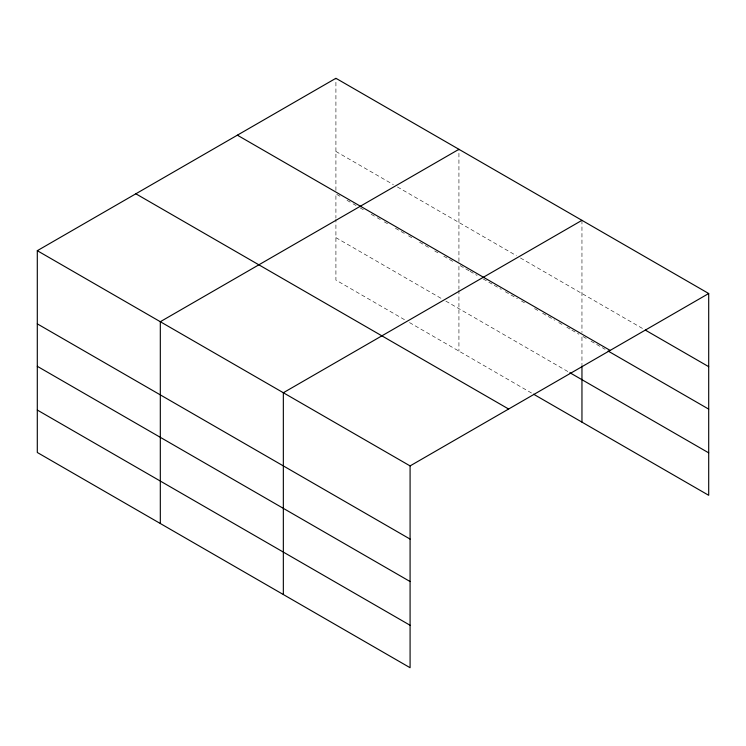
<?xml version="1.0" encoding="UTF-8"?>
<svg xmlns="http://www.w3.org/2000/svg" width="746" height="746" viewBox="0 0 746 746"><rect width="100%" height="100%" fill="white"/><g stroke="black" fill="none" stroke-linecap="round" stroke-linejoin="round"><path stroke-width="0.56" stroke-dasharray="3.73 2.8" d="M335.914 190.463L335.914 78.283M458.93 261.482L458.93 149.312M335.914 151.457L393.394 184.635M397.422 186.966L516.409 255.664M520.447 257.995L643.313 328.93M339.952 196.235L335.914 193.904L335.914 218.074M347.002 200.31L352.047 203.22M353.054 203.798L356.084 205.542M360.113 207.873L364.151 210.204M371.21 214.279L376.245 217.189M377.262 217.776L380.283 219.52M384.311 221.851L388.349 224.173M395.408 228.248L404.481 233.489M408.519 235.82L413.554 238.729M419.606 242.226L428.68 247.458M434.731 250.954L438.769 253.286M443.805 256.195L452.887 261.436M469.02 270.751L458.93 264.923L458.93 289.094M470.027 271.33L477.086 275.405M483.138 278.901L493.218 284.72M494.225 285.298L501.284 289.373M505.322 291.705L517.416 298.689M521.454 301.02L524.475 302.764M534.565 308.592L538.593 310.914M542.631 313.245L554.726 320.23M558.763 322.561L562.792 324.892M566.829 327.224L570.858 329.546M571.865 330.133L578.924 334.208M582.962 336.53L586.981 338.852M591.009 341.174L605.09 349.305M335.914 237.638L441.791 298.764M445.828 301.095L568.844 372.114M404.481 319.67L335.914 280.086L335.914 219.221M409.526 322.58L532.541 393.608M581.955 220.331L581.955 332.511M581.955 337.099L581.955 364.729M458.93 290.25L458.93 351.114"/><path stroke-width="1.12" d="M37.3 250.693L410.086 465.914L410.086 667.717L37.3 452.486L37.3 250.693L335.914 78.283L708.7 293.514L708.7 495.307L533.549 394.186M458.93 149.312L160.315 321.712L160.315 523.515M581.955 220.331L283.34 392.741L283.34 594.534M410.086 465.914L708.7 293.514M645.327 330.096L708.7 366.678M237.368 135.175L610.153 350.406M608.111 351.049L708.7 409.125M569.851 372.702L708.7 452.859M135.847 193.792L508.632 409.022M37.3 323.857L410.086 539.088M37.3 366.305L410.086 581.535M37.3 410.039L410.086 625.269M581.955 365.876L581.955 422.133"/></g></svg>
